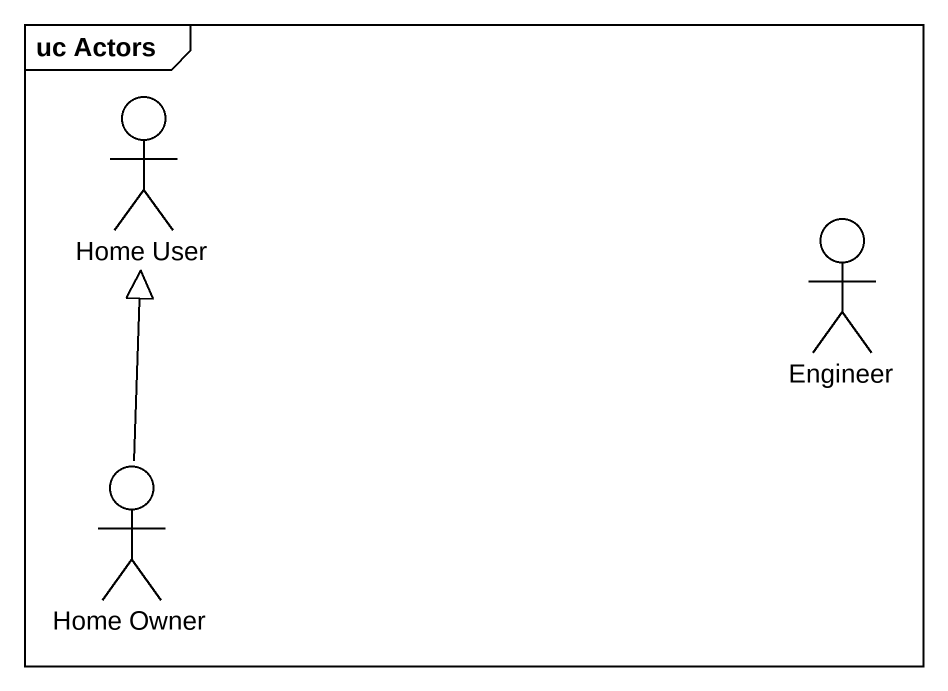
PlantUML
@startuml
mainframe uc Actors
actor "Home User" as Home_User
actor Engineer
actor "Home Owner" as Home_Owner
Home_Owner -up-|> Home_User
@enduml
